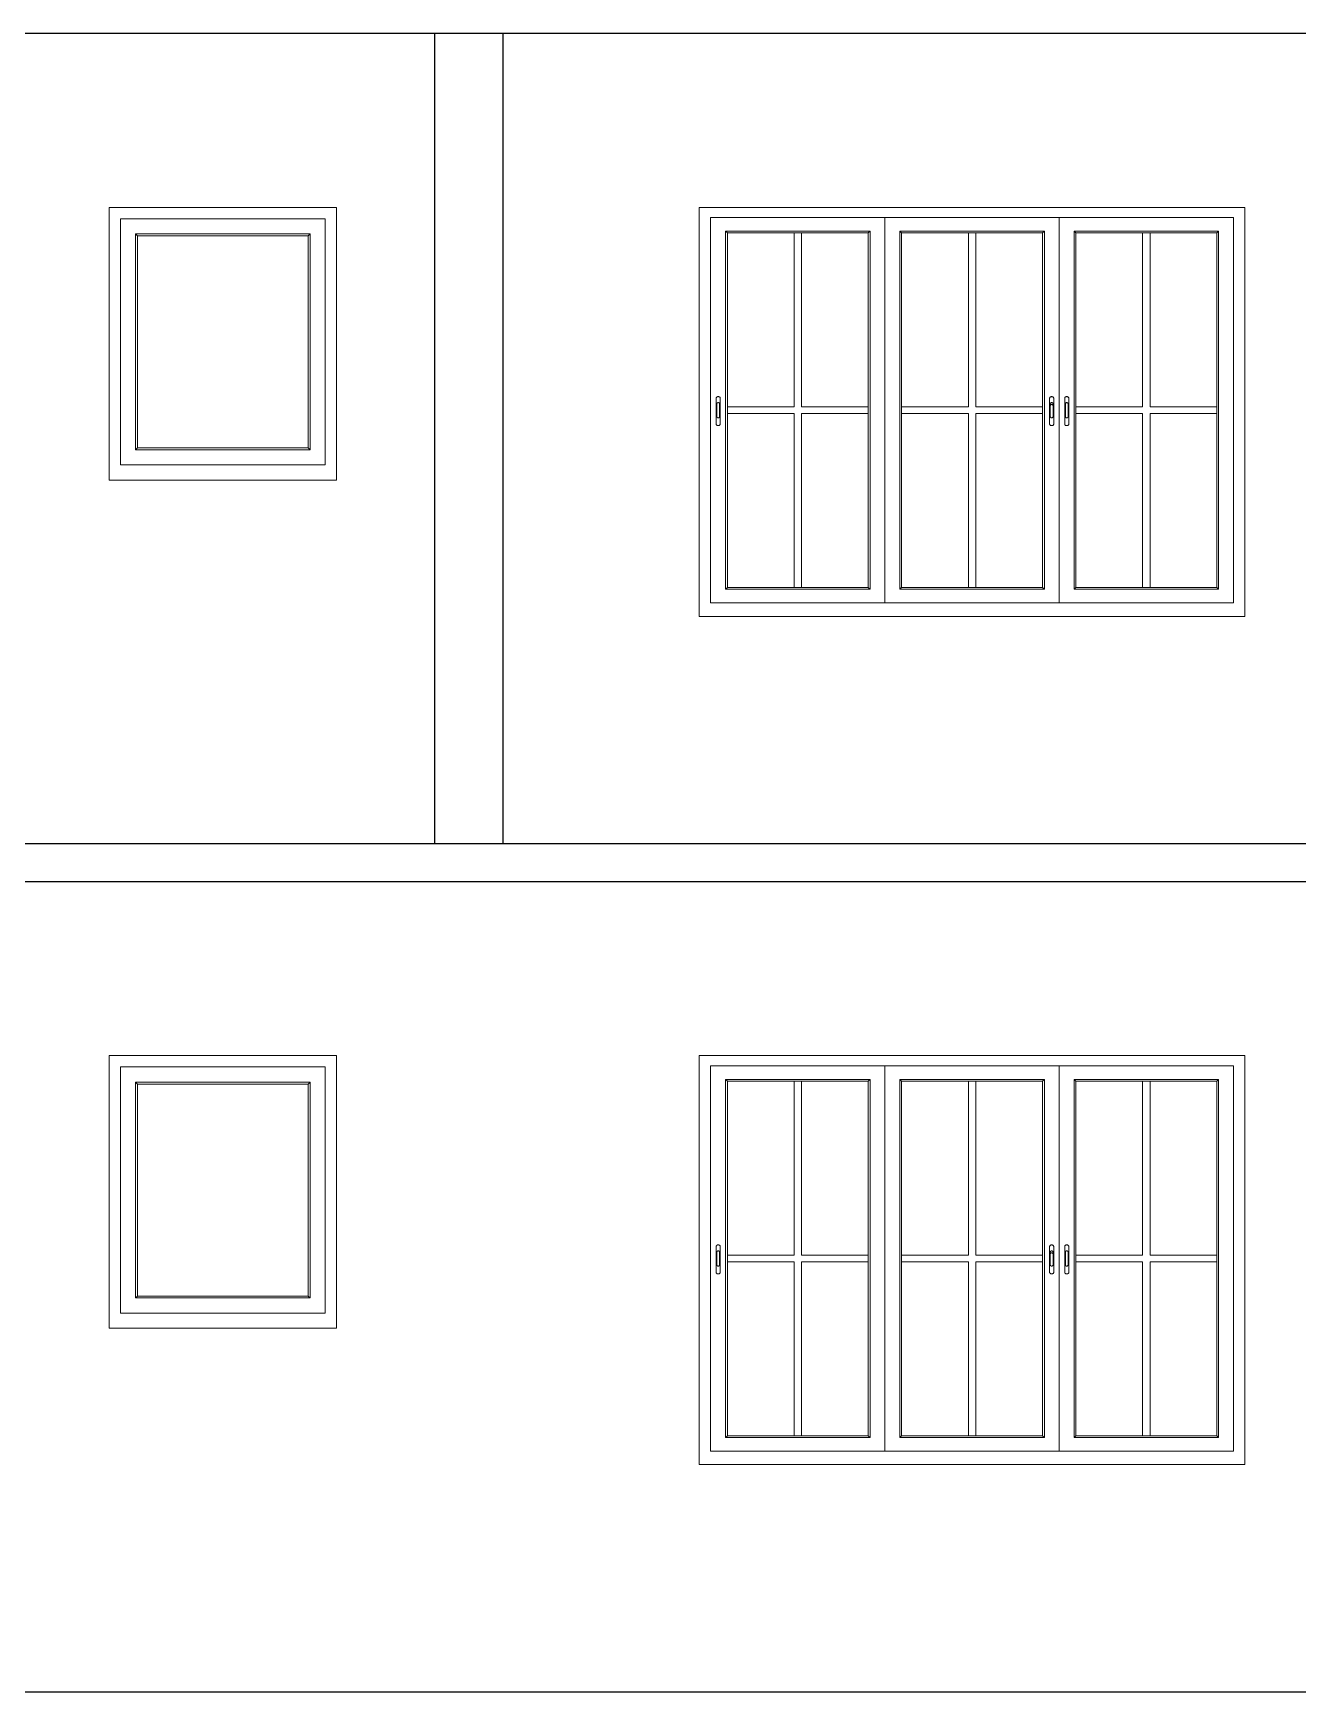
# Model space of a CAD drawing. Header units: inches. Extents: x -5142662 to -4941318, y -3361958 to -3160563.
# Drawn here: x -5011494.5 to -5011327.6, y -3261851.2 to -3261632.2 of the extents above; entities that cross this region are included whole.
import ezdxf

# ---------------------------------------------------------------- set-up
doc = ezdxf.new("R2010")
doc.units = ezdxf.units.IN
doc.header["$LTSCALE"] = 2
doc.header["$MEASUREMENT"] = 0
doc.layers.get('0').update_dxf_attribs({"linetype": 'CONTINUOUS'})
doc.layers.add('window', color=4, linetype='CONTINUOUS', lineweight=13)

msp = doc.modelspace()

# ---------------------------------------------------------------- linework, layer by layer
at = {"ltscale": 0.5}
for p, q in [((-5011609.52, -3261632.21), (-5011201.76, -3261632.21)), ((-5011441.52, -3261739.21), (-5011441.52, -3261632.21)), ((-5011432.52, -3261739.21), (-5011432.52, -3261632.21)), ((-5011609.52, -3261739.21), (-5011201.76, -3261739.21)), ((-5011609.52, -3261744.21), (-5011201.76, -3261744.21)), ((-5011631.44, -3261851.21), (-5011206.76, -3261851.21))]:
    msp.add_line(p, q, dxfattribs=at)
at = {"layer": 'window'}
for p, q in [((-5011484.52, -3261691.21), (-5011484.52, -3261655.21)), ((-5011454.52, -3261655.21), (-5011484.52, -3261655.21)), ((-5011483.02, -3261656.71), (-5011456.01, -3261656.71)), ((-5011483.02, -3261656.71), (-5011483.02, -3261689.21)), ((-5011456.01, -3261689.21), (-5011456.01, -3261656.71)), ((-5011454.52, -3261691.21), (-5011454.52, -3261655.21)), ((-5011406.64, -3261709.21), (-5011406.64, -3261655.21)), ((-5011334.64, -3261655.21), (-5011406.64, -3261655.21)), ((-5011405.14, -3261707.43), (-5011405.14, -3261656.54)), ((-5011336.14, -3261656.54), (-5011405.14, -3261656.54)), ((-5011382.14, -3261656.54), (-5011382.14, -3261707.43)), ((-5011359.14, -3261656.54), (-5011359.14, -3261707.43)), ((-5011336.14, -3261656.54), (-5011336.14, -3261707.43)), ((-5011334.64, -3261709.21), (-5011334.64, -3261655.21)), ((-5011458.01, -3261658.71), (-5011481.02, -3261658.71)), ((-5011481.02, -3261658.71), (-5011481.02, -3261687.21)), ((-5011480.77, -3261658.96), (-5011481.02, -3261658.71)), ((-5011480.77, -3261658.96), (-5011480.77, -3261686.96)), ((-5011480.77, -3261658.96), (-5011458.26, -3261658.96)), ((-5011458.26, -3261658.96), (-5011458.01, -3261658.71)), ((-5011458.26, -3261686.96), (-5011458.26, -3261658.96)), ((-5011458.01, -3261687.21), (-5011458.01, -3261658.71)), ((-5011403.17, -3261705.63), (-5011403.17, -3261658.34)), ((-5011403.17, -3261658.34), (-5011384.1, -3261658.34)), ((-5011402.93, -3261658.57), (-5011403.17, -3261658.34)), ((-5011402.93, -3261705.41), (-5011402.93, -3261658.57)), ((-5011384.35, -3261658.57), (-5011402.93, -3261658.57)), ((-5011394.13, -3261658.57), (-5011394.13, -3261681.54)), ((-5011393.15, -3261658.57), (-5011393.15, -3261681.54)), ((-5011384.35, -3261658.57), (-5011384.1, -3261658.34)), ((-5011384.35, -3261658.57), (-5011384.35, -3261705.41)), ((-5011384.1, -3261658.34), (-5011384.1, -3261705.63)), ((-5011361.1, -3261658.34), (-5011380.17, -3261658.34)), ((-5011380.17, -3261658.34), (-5011380.17, -3261705.63)), ((-5011379.93, -3261658.57), (-5011380.17, -3261658.34)), ((-5011379.93, -3261658.57), (-5011379.93, -3261705.41)), ((-5011379.93, -3261658.57), (-5011361.35, -3261658.57)), ((-5011371.13, -3261658.57), (-5011371.13, -3261681.54)), ((-5011370.15, -3261658.57), (-5011370.15, -3261681.54)), ((-5011361.35, -3261658.57), (-5011361.1, -3261658.34)), ((-5011361.35, -3261705.41), (-5011361.35, -3261658.57)), ((-5011361.1, -3261705.63), (-5011361.1, -3261658.34)), ((-5011357.17, -3261705.63), (-5011357.17, -3261658.34)), ((-5011357.17, -3261658.34), (-5011338.1, -3261658.34)), ((-5011356.93, -3261658.57), (-5011357.17, -3261658.34)), ((-5011356.93, -3261705.41), (-5011356.93, -3261658.57)), ((-5011338.35, -3261658.57), (-5011356.93, -3261658.57)), ((-5011348.13, -3261658.57), (-5011348.13, -3261681.54)), ((-5011347.15, -3261658.57), (-5011347.15, -3261681.54)), ((-5011338.35, -3261658.57), (-5011338.1, -3261658.34)), ((-5011338.35, -3261658.57), (-5011338.35, -3261705.41)), ((-5011338.1, -3261658.34), (-5011338.1, -3261705.63)), ((-5011404.41, -3261680.39), (-5011404.4, -3261680.35)), ((-5011404.41, -3261680.42), (-5011404.4, -3261680.35)), ((-5011404.41, -3261680.42), (-5011404.41, -3261680.39)), ((-5011404.41, -3261683.81), (-5011404.41, -3261680.42)), ((-5011404.4, -3261680.35), (-5011404.38, -3261680.32)), ((-5011404.38, -3261680.32), (-5011404.36, -3261680.29)), ((-5011404.33, -3261680.26), (-5011404.36, -3261680.29)), ((-5011404.3, -3261680.24), (-5011404.33, -3261680.26)), ((-5011404.3, -3261680.24), (-5011404.26, -3261680.22)), ((-5011404.22, -3261680.21), (-5011404.26, -3261680.22)), ((-5011404.18, -3261680.2), (-5011404.22, -3261680.21)), ((-5011404.14, -3261680.2), (-5011404.18, -3261680.2)), ((-5011404.1, -3261680.2), (-5011404.14, -3261680.2)), ((-5011404.1, -3261680.2), (-5011404.06, -3261680.21)), ((-5011404.06, -3261680.21), (-5011404.02, -3261680.22)), ((-5011404.02, -3261680.22), (-5011403.98, -3261680.24)), ((-5011403.98, -3261680.24), (-5011403.95, -3261680.26)), ((-5011403.95, -3261680.26), (-5011403.92, -3261680.29)), ((-5011403.9, -3261680.32), (-5011403.92, -3261680.29)), ((-5011403.88, -3261680.35), (-5011403.9, -3261680.32)), ((-5011403.87, -3261680.39), (-5011403.88, -3261680.35)), ((-5011403.87, -3261680.39), (-5011403.87, -3261680.42)), ((-5011403.87, -3261680.42), (-5011403.87, -3261683.81)), ((-5011360.39, -3261680.35), (-5011360.4, -3261680.39)), ((-5011360.4, -3261680.39), (-5011360.4, -3261680.42)), ((-5011360.4, -3261680.42), (-5011360.4, -3261683.81)), ((-5011360.37, -3261680.32), (-5011360.39, -3261680.35)), ((-5011360.35, -3261680.29), (-5011360.37, -3261680.32)), ((-5011360.32, -3261680.26), (-5011360.35, -3261680.29)), ((-5011360.29, -3261680.24), (-5011360.32, -3261680.26)), ((-5011360.25, -3261680.22), (-5011360.29, -3261680.24)), ((-5011360.22, -3261680.21), (-5011360.25, -3261680.22)), ((-5011360.17, -3261680.2), (-5011360.22, -3261680.21)), ((-5011360.13, -3261680.2), (-5011360.17, -3261680.2)), ((-5011360.09, -3261680.2), (-5011360.13, -3261680.2)), ((-5011360.05, -3261680.21), (-5011360.09, -3261680.2)), ((-5011360.01, -3261680.22), (-5011360.05, -3261680.21)), ((-5011359.97, -3261680.24), (-5011360.01, -3261680.22)), ((-5011359.94, -3261680.26), (-5011359.97, -3261680.24)), ((-5011359.91, -3261680.29), (-5011359.94, -3261680.26)), ((-5011359.89, -3261680.32), (-5011359.91, -3261680.29)), ((-5011359.87, -3261680.35), (-5011359.89, -3261680.32)), ((-5011359.86, -3261680.39), (-5011359.87, -3261680.35)), ((-5011359.86, -3261680.42), (-5011359.87, -3261680.35)), ((-5011359.86, -3261680.42), (-5011359.86, -3261680.39)), ((-5011359.86, -3261683.81), (-5011359.86, -3261680.42)), ((-5011358.41, -3261680.39), (-5011358.4, -3261680.35)), ((-5011358.41, -3261680.42), (-5011358.4, -3261680.35)), ((-5011358.41, -3261680.42), (-5011358.41, -3261680.39)), ((-5011358.41, -3261683.81), (-5011358.41, -3261680.42)), ((-5011358.4, -3261680.35), (-5011358.38, -3261680.32)), ((-5011358.38, -3261680.32), (-5011358.36, -3261680.29)), ((-5011358.33, -3261680.26), (-5011358.36, -3261680.29)), ((-5011358.3, -3261680.24), (-5011358.33, -3261680.26)), ((-5011358.3, -3261680.24), (-5011358.26, -3261680.22)), ((-5011358.22, -3261680.21), (-5011358.26, -3261680.22)), ((-5011358.18, -3261680.2), (-5011358.22, -3261680.21)), ((-5011358.14, -3261680.2), (-5011358.18, -3261680.2)), ((-5011358.1, -3261680.2), (-5011358.14, -3261680.2)), ((-5011358.1, -3261680.2), (-5011358.06, -3261680.21)), ((-5011358.06, -3261680.21), (-5011358.02, -3261680.22)), ((-5011358.02, -3261680.22), (-5011357.98, -3261680.24)), ((-5011357.98, -3261680.24), (-5011357.95, -3261680.26)), ((-5011357.95, -3261680.26), (-5011357.92, -3261680.29)), ((-5011357.9, -3261680.32), (-5011357.92, -3261680.29)), ((-5011357.88, -3261680.35), (-5011357.9, -3261680.32)), ((-5011357.87, -3261680.39), (-5011357.88, -3261680.35)), ((-5011357.87, -3261680.39), (-5011357.87, -3261680.42)), ((-5011357.87, -3261680.42), (-5011357.87, -3261683.81)), ((-5011404.31, -3261681.09), (-5011404.32, -3261681.11)), ((-5011404.32, -3261681.11), (-5011404.32, -3261681.14)), ((-5011404.32, -3261681.14), (-5011404.32, -3261682.84)), ((-5011404.32, -3261682.87), (-5011404.32, -3261682.84)), ((-5011404.31, -3261682.89), (-5011404.32, -3261682.87)), ((-5011404.3, -3261681.07), (-5011404.31, -3261681.09)), ((-5011404.3, -3261682.91), (-5011404.31, -3261682.89)), ((-5011404.29, -3261681.05), (-5011404.3, -3261681.07)), ((-5011404.29, -3261682.93), (-5011404.3, -3261682.91)), ((-5011404.27, -3261681.03), (-5011404.29, -3261681.05)), ((-5011404.27, -3261682.95), (-5011404.29, -3261682.93)), ((-5011404.25, -3261681.02), (-5011404.27, -3261681.03)), ((-5011404.25, -3261682.97), (-5011404.27, -3261682.95)), ((-5011404.22, -3261681.01), (-5011404.25, -3261681.02)), ((-5011404.22, -3261682.98), (-5011404.25, -3261682.97)), ((-5011404.2, -3261681), (-5011404.22, -3261681.01)), ((-5011404.2, -3261682.99), (-5011404.22, -3261682.98)), ((-5011404.17, -3261680.99), (-5011404.2, -3261681)), ((-5011404.17, -3261682.99), (-5011404.2, -3261682.99)), ((-5011404.14, -3261680.99), (-5011404.17, -3261680.99)), ((-5011404.14, -3261682.99), (-5011404.17, -3261682.99)), ((-5011404.11, -3261680.99), (-5011404.14, -3261680.99)), ((-5011404.11, -3261682.99), (-5011404.14, -3261682.99)), ((-5011404.08, -3261681), (-5011404.11, -3261680.99)), ((-5011404.08, -3261682.99), (-5011404.11, -3261682.99)), ((-5011404.06, -3261681.01), (-5011404.08, -3261681)), ((-5011404.06, -3261682.98), (-5011404.08, -3261682.99)), ((-5011404.03, -3261681.02), (-5011404.06, -3261681.01)), ((-5011404.03, -3261682.97), (-5011404.06, -3261682.98)), ((-5011404.01, -3261681.03), (-5011404.03, -3261681.02)), ((-5011404.01, -3261682.95), (-5011404.03, -3261682.97)), ((-5011403.99, -3261681.05), (-5011404.01, -3261681.03)), ((-5011403.99, -3261682.93), (-5011404.01, -3261682.95)), ((-5011403.98, -3261681.07), (-5011403.99, -3261681.05)), ((-5011403.98, -3261682.91), (-5011403.99, -3261682.93)), ((-5011403.97, -3261681.09), (-5011403.98, -3261681.07)), ((-5011403.97, -3261682.89), (-5011403.98, -3261682.91)), ((-5011403.96, -3261681.11), (-5011403.97, -3261681.09)), ((-5011403.96, -3261682.87), (-5011403.97, -3261682.89)), ((-5011403.96, -3261681.14), (-5011403.96, -3261681.11)), ((-5011403.96, -3261682.84), (-5011403.96, -3261681.14)), ((-5011403.96, -3261682.84), (-5011403.96, -3261682.87)), ((-5011402.93, -3261681.54), (-5011394.13, -3261681.54)), ((-5011402.93, -3261682.44), (-5011394.13, -3261682.44)), ((-5011394.13, -3261682.44), (-5011394.13, -3261705.41)), ((-5011393.15, -3261681.54), (-5011384.35, -3261681.54)), ((-5011393.15, -3261682.44), (-5011384.35, -3261682.44)), ((-5011393.15, -3261682.44), (-5011393.15, -3261705.41)), ((-5011371.13, -3261681.54), (-5011379.93, -3261681.54)), ((-5011371.13, -3261682.44), (-5011379.93, -3261682.44)), ((-5011371.13, -3261682.44), (-5011371.13, -3261705.41)), ((-5011361.35, -3261681.54), (-5011370.15, -3261681.54)), ((-5011370.15, -3261682.44), (-5011370.15, -3261705.41)), ((-5011361.35, -3261682.44), (-5011370.15, -3261682.44)), ((-5011360.31, -3261681.11), (-5011360.3, -3261681.09)), ((-5011360.31, -3261681.14), (-5011360.31, -3261681.11)), ((-5011360.31, -3261681.39), (-5011360.31, -3261681.14)), ((-5011360.31, -3261681.36), (-5011360.3, -3261681.34)), ((-5011360.31, -3261681.39), (-5011360.31, -3261681.36)), ((-5011360.31, -3261682.84), (-5011360.31, -3261681.39)), ((-5011360.31, -3261682.84), (-5011360.31, -3261682.87)), ((-5011360.31, -3261682.87), (-5011360.3, -3261682.89)), ((-5011360.3, -3261681.09), (-5011360.29, -3261681.07)), ((-5011360.3, -3261681.34), (-5011360.29, -3261681.32)), ((-5011360.3, -3261682.89), (-5011360.29, -3261682.91)), ((-5011360.29, -3261681.07), (-5011360.28, -3261681.05)), ((-5011360.29, -3261681.32), (-5011360.28, -3261681.3)), ((-5011360.29, -3261682.91), (-5011360.28, -3261682.93)), ((-5011360.28, -3261681.05), (-5011360.26, -3261681.03)), ((-5011360.28, -3261681.3), (-5011360.26, -3261681.28)), ((-5011360.28, -3261682.93), (-5011360.26, -3261682.95)), ((-5011360.26, -3261681.03), (-5011360.24, -3261681.02)), ((-5011360.26, -3261681.28), (-5011360.24, -3261681.27)), ((-5011360.26, -3261682.95), (-5011360.24, -3261682.97)), ((-5011360.24, -3261681.02), (-5011360.21, -3261681.01)), ((-5011360.24, -3261681.27), (-5011360.21, -3261681.25)), ((-5011360.24, -3261682.97), (-5011360.21, -3261682.98)), ((-5011360.21, -3261681.01), (-5011360.19, -3261681)), ((-5011360.21, -3261681.25), (-5011360.19, -3261681.25)), ((-5011360.21, -3261682.98), (-5011360.19, -3261682.99)), ((-5011360.19, -3261681), (-5011360.16, -3261680.99)), ((-5011360.19, -3261681.25), (-5011360.16, -3261681.24)), ((-5011360.19, -3261682.99), (-5011360.16, -3261682.99)), ((-5011360.16, -3261680.99), (-5011360.13, -3261680.99)), ((-5011360.16, -3261681.24), (-5011360.13, -3261681.24)), ((-5011360.16, -3261682.99), (-5011360.13, -3261682.99)), ((-5011360.13, -3261680.99), (-5011360.1, -3261680.99)), ((-5011360.13, -3261681.24), (-5011360.1, -3261681.24)), ((-5011360.13, -3261682.99), (-5011360.1, -3261682.99)), ((-5011360.1, -3261680.99), (-5011360.08, -3261681)), ((-5011360.1, -3261681.24), (-5011360.08, -3261681.25)), ((-5011360.1, -3261682.99), (-5011360.08, -3261682.99)), ((-5011360.08, -3261681), (-5011360.05, -3261681.01)), ((-5011360.08, -3261681.25), (-5011360.05, -3261681.25)), ((-5011360.08, -3261682.99), (-5011360.05, -3261682.98)), ((-5011360.05, -3261681.01), (-5011360.02, -3261681.02)), ((-5011360.05, -3261681.25), (-5011360.02, -3261681.27)), ((-5011360.05, -3261682.98), (-5011360.02, -3261682.97)), ((-5011360.02, -3261681.02), (-5011360, -3261681.03)), ((-5011360.02, -3261681.27), (-5011360, -3261681.28)), ((-5011360.02, -3261682.97), (-5011360, -3261682.95)), ((-5011360, -3261681.03), (-5011359.98, -3261681.05)), ((-5011360, -3261681.28), (-5011359.98, -3261681.3)), ((-5011360, -3261682.95), (-5011359.98, -3261682.93)), ((-5011359.98, -3261681.05), (-5011359.97, -3261681.07)), ((-5011359.98, -3261681.3), (-5011359.97, -3261681.32)), ((-5011359.98, -3261682.93), (-5011359.97, -3261682.91)), ((-5011359.97, -3261681.07), (-5011359.96, -3261681.09)), ((-5011359.97, -3261681.32), (-5011359.96, -3261681.34)), ((-5011359.97, -3261682.91), (-5011359.96, -3261682.89)), ((-5011359.96, -3261681.09), (-5011359.95, -3261681.11)), ((-5011359.96, -3261681.34), (-5011359.95, -3261681.36)), ((-5011359.96, -3261682.89), (-5011359.95, -3261682.87)), ((-5011359.95, -3261681.11), (-5011359.95, -3261681.14)), ((-5011359.95, -3261682.84), (-5011359.95, -3261681.14)), ((-5011359.95, -3261681.36), (-5011359.95, -3261681.39)), ((-5011359.95, -3261682.87), (-5011359.95, -3261682.84)), ((-5011358.31, -3261681.09), (-5011358.32, -3261681.11)), ((-5011358.32, -3261681.11), (-5011358.32, -3261681.14)), ((-5011358.32, -3261681.14), (-5011358.32, -3261682.84)), ((-5011358.32, -3261682.87), (-5011358.32, -3261682.84)), ((-5011358.31, -3261682.89), (-5011358.32, -3261682.87)), ((-5011358.3, -3261681.07), (-5011358.31, -3261681.09)), ((-5011358.3, -3261682.91), (-5011358.31, -3261682.89)), ((-5011358.29, -3261681.05), (-5011358.3, -3261681.07)), ((-5011358.29, -3261682.93), (-5011358.3, -3261682.91)), ((-5011358.27, -3261681.03), (-5011358.29, -3261681.05)), ((-5011358.27, -3261682.95), (-5011358.29, -3261682.93)), ((-5011358.25, -3261681.02), (-5011358.27, -3261681.03)), ((-5011358.25, -3261682.97), (-5011358.27, -3261682.95)), ((-5011358.22, -3261681.01), (-5011358.25, -3261681.02)), ((-5011358.22, -3261682.98), (-5011358.25, -3261682.97)), ((-5011358.2, -3261681), (-5011358.22, -3261681.01)), ((-5011358.2, -3261682.99), (-5011358.22, -3261682.98)), ((-5011358.17, -3261680.99), (-5011358.2, -3261681)), ((-5011358.17, -3261682.99), (-5011358.2, -3261682.99)), ((-5011358.14, -3261680.99), (-5011358.17, -3261680.99)), ((-5011358.14, -3261682.99), (-5011358.17, -3261682.99)), ((-5011358.11, -3261680.99), (-5011358.14, -3261680.99)), ((-5011358.11, -3261682.99), (-5011358.14, -3261682.99)), ((-5011358.08, -3261681), (-5011358.11, -3261680.99)), ((-5011358.08, -3261682.99), (-5011358.11, -3261682.99)), ((-5011358.06, -3261681.01), (-5011358.08, -3261681)), ((-5011358.06, -3261682.98), (-5011358.08, -3261682.99)), ((-5011358.03, -3261681.02), (-5011358.06, -3261681.01)), ((-5011358.03, -3261682.97), (-5011358.06, -3261682.98)), ((-5011358.01, -3261681.03), (-5011358.03, -3261681.02)), ((-5011358.01, -3261682.95), (-5011358.03, -3261682.97)), ((-5011357.99, -3261681.05), (-5011358.01, -3261681.03)), ((-5011357.99, -3261682.93), (-5011358.01, -3261682.95)), ((-5011357.98, -3261681.07), (-5011357.99, -3261681.05)), ((-5011357.98, -3261682.91), (-5011357.99, -3261682.93)), ((-5011357.97, -3261681.09), (-5011357.98, -3261681.07)), ((-5011357.97, -3261682.89), (-5011357.98, -3261682.91)), ((-5011357.96, -3261681.11), (-5011357.97, -3261681.09)), ((-5011357.96, -3261682.87), (-5011357.97, -3261682.89)), ((-5011357.96, -3261681.14), (-5011357.96, -3261681.11)), ((-5011357.96, -3261682.84), (-5011357.96, -3261681.14)), ((-5011357.96, -3261682.84), (-5011357.96, -3261682.87)), ((-5011356.93, -3261681.54), (-5011348.13, -3261681.54)), ((-5011356.93, -3261682.44), (-5011348.13, -3261682.44)), ((-5011348.13, -3261682.44), (-5011348.13, -3261705.41)), ((-5011347.15, -3261681.54), (-5011338.35, -3261681.54)), ((-5011347.15, -3261682.44), (-5011338.35, -3261682.44)), ((-5011347.15, -3261682.44), (-5011347.15, -3261705.41)), ((-5011404.41, -3261683.85), (-5011404.41, -3261683.81)), ((-5011404.4, -3261683.88), (-5011404.41, -3261683.85)), ((-5011404.4, -3261683.88), (-5011404.38, -3261683.91)), ((-5011404.38, -3261683.91), (-5011404.36, -3261683.94)), ((-5011404.36, -3261683.94), (-5011404.33, -3261683.97)), ((-5011404.3, -3261683.99), (-5011404.33, -3261683.97)), ((-5011404.26, -3261684.01), (-5011404.3, -3261683.99)), ((-5011404.26, -3261684.01), (-5011404.22, -3261684.02)), ((-5011404.18, -3261684.03), (-5011404.22, -3261684.02)), ((-5011404.14, -3261684.03), (-5011404.18, -3261684.03)), ((-5011404.14, -3261684.03), (-5011404.1, -3261684.03)), ((-5011404.1, -3261684.03), (-5011404.06, -3261684.02)), ((-5011404.02, -3261684.01), (-5011404.06, -3261684.02)), ((-5011403.98, -3261683.99), (-5011404.02, -3261684.01)), ((-5011403.98, -3261683.99), (-5011403.95, -3261683.97)), ((-5011403.95, -3261683.97), (-5011403.92, -3261683.94)), ((-5011403.92, -3261683.94), (-5011403.9, -3261683.91)), ((-5011403.88, -3261683.88), (-5011403.9, -3261683.91)), ((-5011403.87, -3261683.81), (-5011403.88, -3261683.88)), ((-5011403.87, -3261683.85), (-5011403.88, -3261683.88)), ((-5011403.87, -3261683.85), (-5011403.87, -3261683.81)), ((-5011360.4, -3261683.85), (-5011360.4, -3261683.81)), ((-5011360.4, -3261683.81), (-5011360.39, -3261683.88)), ((-5011360.4, -3261683.85), (-5011360.39, -3261683.88)), ((-5011360.39, -3261683.88), (-5011360.37, -3261683.91)), ((-5011360.37, -3261683.91), (-5011360.35, -3261683.94)), ((-5011360.35, -3261683.94), (-5011360.32, -3261683.97)), ((-5011360.32, -3261683.97), (-5011360.29, -3261683.99)), ((-5011360.29, -3261683.99), (-5011360.25, -3261684.01)), ((-5011360.25, -3261684.01), (-5011360.22, -3261684.02)), ((-5011360.22, -3261684.02), (-5011360.17, -3261684.03)), ((-5011360.17, -3261684.03), (-5011360.13, -3261684.03)), ((-5011360.13, -3261684.03), (-5011360.09, -3261684.03)), ((-5011360.09, -3261684.03), (-5011360.05, -3261684.02)), ((-5011360.05, -3261684.02), (-5011360.01, -3261684.01)), ((-5011360.01, -3261684.01), (-5011359.97, -3261683.99)), ((-5011359.97, -3261683.99), (-5011359.94, -3261683.97)), ((-5011359.94, -3261683.97), (-5011359.91, -3261683.94)), ((-5011359.91, -3261683.94), (-5011359.89, -3261683.91)), ((-5011359.89, -3261683.91), (-5011359.87, -3261683.88)), ((-5011359.87, -3261683.88), (-5011359.86, -3261683.85)), ((-5011359.86, -3261683.85), (-5011359.86, -3261683.81)), ((-5011358.41, -3261683.85), (-5011358.41, -3261683.81)), ((-5011358.4, -3261683.88), (-5011358.41, -3261683.85)), ((-5011358.4, -3261683.88), (-5011358.38, -3261683.91)), ((-5011358.38, -3261683.91), (-5011358.36, -3261683.94)), ((-5011358.36, -3261683.94), (-5011358.33, -3261683.97)), ((-5011358.3, -3261683.99), (-5011358.33, -3261683.97)), ((-5011358.26, -3261684.01), (-5011358.3, -3261683.99)), ((-5011358.26, -3261684.01), (-5011358.22, -3261684.02)), ((-5011358.18, -3261684.03), (-5011358.22, -3261684.02)), ((-5011358.14, -3261684.03), (-5011358.18, -3261684.03)), ((-5011358.14, -3261684.03), (-5011358.1, -3261684.03)), ((-5011358.1, -3261684.03), (-5011358.06, -3261684.02)), ((-5011358.02, -3261684.01), (-5011358.06, -3261684.02)), ((-5011357.98, -3261683.99), (-5011358.02, -3261684.01)), ((-5011357.98, -3261683.99), (-5011357.95, -3261683.97)), ((-5011357.95, -3261683.97), (-5011357.92, -3261683.94)), ((-5011357.92, -3261683.94), (-5011357.9, -3261683.91)), ((-5011357.88, -3261683.88), (-5011357.9, -3261683.91)), ((-5011357.87, -3261683.81), (-5011357.88, -3261683.88)), ((-5011357.87, -3261683.85), (-5011357.88, -3261683.88)), ((-5011357.87, -3261683.85), (-5011357.87, -3261683.81)), ((-5011480.77, -3261686.96), (-5011481.02, -3261687.21)), ((-5011481.02, -3261687.21), (-5011458.01, -3261687.21)), ((-5011480.77, -3261686.96), (-5011458.26, -3261686.96)), ((-5011458.01, -3261687.21), (-5011458.26, -3261686.96)), ((-5011483.02, -3261689.21), (-5011456.01, -3261689.21)), ((-5011454.52, -3261691.21), (-5011484.52, -3261691.21)), ((-5011403.17, -3261705.63), (-5011402.93, -3261705.41)), ((-5011384.1, -3261705.63), (-5011403.17, -3261705.63)), ((-5011384.35, -3261705.41), (-5011402.93, -3261705.41)), ((-5011384.35, -3261705.41), (-5011384.1, -3261705.63)), ((-5011379.93, -3261705.41), (-5011380.17, -3261705.63)), ((-5011380.17, -3261705.63), (-5011361.1, -3261705.63)), ((-5011379.93, -3261705.41), (-5011361.35, -3261705.41)), ((-5011361.1, -3261705.63), (-5011361.35, -3261705.41)), ((-5011357.17, -3261705.63), (-5011356.93, -3261705.41)), ((-5011338.1, -3261705.63), (-5011357.17, -3261705.63)), ((-5011338.35, -3261705.41), (-5011356.93, -3261705.41)), ((-5011338.35, -3261705.41), (-5011338.1, -3261705.63)), ((-5011334.64, -3261709.21), (-5011406.64, -3261709.21)), ((-5011405.14, -3261707.43), (-5011382.14, -3261707.43)), ((-5011359.14, -3261707.43), (-5011382.14, -3261707.43)), ((-5011359.14, -3261707.43), (-5011336.14, -3261707.43)), ((-5011484.52, -3261803.21), (-5011484.52, -3261767.21)), ((-5011454.52, -3261767.21), (-5011484.52, -3261767.21)), ((-5011454.52, -3261803.21), (-5011454.52, -3261767.21)), ((-5011406.64, -3261821.21), (-5011406.64, -3261767.21)), ((-5011334.64, -3261767.21), (-5011406.64, -3261767.21)), ((-5011334.64, -3261821.21), (-5011334.64, -3261767.21)), ((-5011483.02, -3261768.71), (-5011456.01, -3261768.71)), ((-5011483.02, -3261768.71), (-5011483.02, -3261801.21)), ((-5011456.01, -3261801.21), (-5011456.01, -3261768.71)), ((-5011405.14, -3261819.43), (-5011405.14, -3261768.54)), ((-5011336.14, -3261768.54), (-5011405.14, -3261768.54)), ((-5011403.17, -3261817.63), (-5011403.17, -3261770.34)), ((-5011403.17, -3261770.34), (-5011384.1, -3261770.34)), ((-5011402.93, -3261770.57), (-5011403.17, -3261770.34)), ((-5011402.93, -3261817.41), (-5011402.93, -3261770.57)), ((-5011384.35, -3261770.57), (-5011402.93, -3261770.57)), ((-5011394.13, -3261770.57), (-5011394.13, -3261793.54)), ((-5011393.15, -3261770.57), (-5011393.15, -3261793.54)), ((-5011384.35, -3261770.57), (-5011384.1, -3261770.34)), ((-5011384.35, -3261770.57), (-5011384.35, -3261817.41)), ((-5011384.1, -3261770.34), (-5011384.1, -3261817.63)), ((-5011382.14, -3261768.54), (-5011382.14, -3261819.43)), ((-5011361.1, -3261770.34), (-5011380.17, -3261770.34)), ((-5011380.17, -3261770.34), (-5011380.17, -3261817.63)), ((-5011379.93, -3261770.57), (-5011380.17, -3261770.34)), ((-5011379.93, -3261770.57), (-5011379.93, -3261817.41)), ((-5011379.93, -3261770.57), (-5011361.35, -3261770.57)), ((-5011371.13, -3261770.57), (-5011371.13, -3261793.54)), ((-5011370.15, -3261770.57), (-5011370.15, -3261793.54)), ((-5011361.35, -3261770.57), (-5011361.1, -3261770.34)), ((-5011361.35, -3261817.41), (-5011361.35, -3261770.57)), ((-5011361.1, -3261817.63), (-5011361.1, -3261770.34)), ((-5011359.14, -3261768.54), (-5011359.14, -3261819.43)), ((-5011357.17, -3261817.63), (-5011357.17, -3261770.34)), ((-5011357.17, -3261770.34), (-5011338.1, -3261770.34)), ((-5011356.93, -3261770.57), (-5011357.17, -3261770.34)), ((-5011356.93, -3261817.41), (-5011356.93, -3261770.57)), ((-5011338.35, -3261770.57), (-5011356.93, -3261770.57)), ((-5011348.13, -3261770.57), (-5011348.13, -3261793.54)), ((-5011347.15, -3261770.57), (-5011347.15, -3261793.54)), ((-5011338.35, -3261770.57), (-5011338.1, -3261770.34)), ((-5011338.35, -3261770.57), (-5011338.35, -3261817.41)), ((-5011338.1, -3261770.34), (-5011338.1, -3261817.63)), ((-5011336.14, -3261768.54), (-5011336.14, -3261819.43)), ((-5011458.01, -3261770.71), (-5011481.02, -3261770.71)), ((-5011481.02, -3261770.71), (-5011481.02, -3261799.21)), ((-5011480.77, -3261770.96), (-5011481.02, -3261770.71)), ((-5011480.77, -3261770.96), (-5011480.77, -3261798.96)), ((-5011480.77, -3261770.96), (-5011458.26, -3261770.96)), ((-5011458.26, -3261770.96), (-5011458.01, -3261770.71)), ((-5011458.26, -3261798.96), (-5011458.26, -3261770.96)), ((-5011458.01, -3261799.21), (-5011458.01, -3261770.71)), ((-5011404.41, -3261792.39), (-5011404.4, -3261792.35)), ((-5011404.41, -3261792.42), (-5011404.4, -3261792.35)), ((-5011404.41, -3261792.42), (-5011404.41, -3261792.39)), ((-5011404.41, -3261795.81), (-5011404.41, -3261792.42)), ((-5011404.4, -3261792.35), (-5011404.38, -3261792.32)), ((-5011404.38, -3261792.32), (-5011404.36, -3261792.29)), ((-5011404.33, -3261792.26), (-5011404.36, -3261792.29)), ((-5011404.3, -3261792.24), (-5011404.33, -3261792.26)), ((-5011404.3, -3261792.24), (-5011404.26, -3261792.22)), ((-5011404.22, -3261792.21), (-5011404.26, -3261792.22)), ((-5011404.18, -3261792.2), (-5011404.22, -3261792.21)), ((-5011404.14, -3261792.2), (-5011404.18, -3261792.2)), ((-5011404.1, -3261792.2), (-5011404.14, -3261792.2)), ((-5011404.1, -3261792.2), (-5011404.06, -3261792.21)), ((-5011404.06, -3261792.21), (-5011404.02, -3261792.22)), ((-5011404.02, -3261792.22), (-5011403.98, -3261792.24)), ((-5011403.98, -3261792.24), (-5011403.95, -3261792.26)), ((-5011403.95, -3261792.26), (-5011403.92, -3261792.29)), ((-5011403.9, -3261792.32), (-5011403.92, -3261792.29)), ((-5011403.88, -3261792.35), (-5011403.9, -3261792.32)), ((-5011403.87, -3261792.39), (-5011403.88, -3261792.35)), ((-5011403.87, -3261792.39), (-5011403.87, -3261792.42)), ((-5011403.87, -3261792.42), (-5011403.87, -3261795.81)), ((-5011360.39, -3261792.35), (-5011360.4, -3261792.39)), ((-5011360.4, -3261792.39), (-5011360.4, -3261792.42)), ((-5011360.4, -3261792.42), (-5011360.4, -3261795.81)), ((-5011360.37, -3261792.32), (-5011360.39, -3261792.35)), ((-5011360.35, -3261792.29), (-5011360.37, -3261792.32)), ((-5011360.32, -3261792.26), (-5011360.35, -3261792.29)), ((-5011360.29, -3261792.24), (-5011360.32, -3261792.26)), ((-5011360.25, -3261792.22), (-5011360.29, -3261792.24)), ((-5011360.22, -3261792.21), (-5011360.25, -3261792.22)), ((-5011360.17, -3261792.2), (-5011360.22, -3261792.21)), ((-5011360.13, -3261792.2), (-5011360.17, -3261792.2)), ((-5011360.09, -3261792.2), (-5011360.13, -3261792.2)), ((-5011360.05, -3261792.21), (-5011360.09, -3261792.2)), ((-5011360.01, -3261792.22), (-5011360.05, -3261792.21)), ((-5011359.97, -3261792.24), (-5011360.01, -3261792.22)), ((-5011359.94, -3261792.26), (-5011359.97, -3261792.24)), ((-5011359.91, -3261792.29), (-5011359.94, -3261792.26)), ((-5011359.89, -3261792.32), (-5011359.91, -3261792.29)), ((-5011359.87, -3261792.35), (-5011359.89, -3261792.32)), ((-5011359.86, -3261792.39), (-5011359.87, -3261792.35)), ((-5011359.86, -3261792.42), (-5011359.87, -3261792.35)), ((-5011359.86, -3261792.42), (-5011359.86, -3261792.39)), ((-5011359.86, -3261795.81), (-5011359.86, -3261792.42)), ((-5011358.41, -3261792.39), (-5011358.4, -3261792.35)), ((-5011358.41, -3261792.42), (-5011358.4, -3261792.35)), ((-5011358.41, -3261792.42), (-5011358.41, -3261792.39)), ((-5011358.41, -3261795.81), (-5011358.41, -3261792.42)), ((-5011358.4, -3261792.35), (-5011358.38, -3261792.32)), ((-5011358.38, -3261792.32), (-5011358.36, -3261792.29)), ((-5011358.33, -3261792.26), (-5011358.36, -3261792.29)), ((-5011358.3, -3261792.24), (-5011358.33, -3261792.26)), ((-5011358.3, -3261792.24), (-5011358.26, -3261792.22)), ((-5011358.22, -3261792.21), (-5011358.26, -3261792.22)), ((-5011358.18, -3261792.2), (-5011358.22, -3261792.21)), ((-5011358.14, -3261792.2), (-5011358.18, -3261792.2)), ((-5011358.1, -3261792.2), (-5011358.14, -3261792.2)), ((-5011358.1, -3261792.2), (-5011358.06, -3261792.21)), ((-5011358.06, -3261792.21), (-5011358.02, -3261792.22)), ((-5011358.02, -3261792.22), (-5011357.98, -3261792.24)), ((-5011357.98, -3261792.24), (-5011357.95, -3261792.26)), ((-5011357.95, -3261792.26), (-5011357.92, -3261792.29)), ((-5011357.9, -3261792.32), (-5011357.92, -3261792.29)), ((-5011357.88, -3261792.35), (-5011357.9, -3261792.32)), ((-5011357.87, -3261792.39), (-5011357.88, -3261792.35)), ((-5011357.87, -3261792.39), (-5011357.87, -3261792.42)), ((-5011357.87, -3261792.42), (-5011357.87, -3261795.81)), ((-5011404.31, -3261793.09), (-5011404.32, -3261793.11)), ((-5011404.32, -3261793.11), (-5011404.32, -3261793.14)), ((-5011404.32, -3261793.14), (-5011404.32, -3261794.84)), ((-5011404.3, -3261793.07), (-5011404.31, -3261793.09)), ((-5011404.29, -3261793.05), (-5011404.3, -3261793.07)), ((-5011404.27, -3261793.03), (-5011404.29, -3261793.05)), ((-5011404.25, -3261793.02), (-5011404.27, -3261793.03)), ((-5011404.22, -3261793.01), (-5011404.25, -3261793.02)), ((-5011404.2, -3261793), (-5011404.22, -3261793.01)), ((-5011404.17, -3261792.99), (-5011404.2, -3261793)), ((-5011404.14, -3261792.99), (-5011404.17, -3261792.99)), ((-5011404.11, -3261792.99), (-5011404.14, -3261792.99)), ((-5011404.08, -3261793), (-5011404.11, -3261792.99)), ((-5011404.06, -3261793.01), (-5011404.08, -3261793)), ((-5011404.03, -3261793.02), (-5011404.06, -3261793.01)), ((-5011404.01, -3261793.03), (-5011404.03, -3261793.02)), ((-5011403.99, -3261793.05), (-5011404.01, -3261793.03)), ((-5011403.98, -3261793.07), (-5011403.99, -3261793.05)), ((-5011403.97, -3261793.09), (-5011403.98, -3261793.07)), ((-5011403.96, -3261793.11), (-5011403.97, -3261793.09)), ((-5011403.96, -3261793.14), (-5011403.96, -3261793.11)), ((-5011403.96, -3261794.84), (-5011403.96, -3261793.14)), ((-5011402.93, -3261793.54), (-5011394.13, -3261793.54)), ((-5011402.93, -3261794.44), (-5011394.13, -3261794.44)), ((-5011394.13, -3261794.44), (-5011394.13, -3261817.41)), ((-5011393.15, -3261793.54), (-5011384.35, -3261793.54)), ((-5011393.15, -3261794.44), (-5011384.35, -3261794.44)), ((-5011393.15, -3261794.44), (-5011393.15, -3261817.41)), ((-5011371.13, -3261793.54), (-5011379.93, -3261793.54)), ((-5011371.13, -3261794.44), (-5011379.93, -3261794.44)), ((-5011371.13, -3261794.44), (-5011371.13, -3261817.41)), ((-5011361.35, -3261793.54), (-5011370.15, -3261793.54)), ((-5011370.15, -3261794.44), (-5011370.15, -3261817.41)), ((-5011361.35, -3261794.44), (-5011370.15, -3261794.44)), ((-5011360.31, -3261793.11), (-5011360.3, -3261793.09)), ((-5011360.31, -3261793.14), (-5011360.31, -3261793.11)), ((-5011360.31, -3261793.39), (-5011360.31, -3261793.14)), ((-5011360.31, -3261793.36), (-5011360.3, -3261793.34)), ((-5011360.31, -3261793.39), (-5011360.31, -3261793.36)), ((-5011360.31, -3261794.84), (-5011360.31, -3261793.39)), ((-5011360.3, -3261793.09), (-5011360.29, -3261793.07)), ((-5011360.3, -3261793.34), (-5011360.29, -3261793.32)), ((-5011360.29, -3261793.07), (-5011360.28, -3261793.05)), ((-5011360.29, -3261793.32), (-5011360.28, -3261793.3)), ((-5011360.28, -3261793.05), (-5011360.26, -3261793.03)), ((-5011360.28, -3261793.3), (-5011360.26, -3261793.28)), ((-5011360.26, -3261793.03), (-5011360.24, -3261793.02)), ((-5011360.26, -3261793.28), (-5011360.24, -3261793.27)), ((-5011360.24, -3261793.02), (-5011360.21, -3261793.01)), ((-5011360.24, -3261793.27), (-5011360.21, -3261793.25)), ((-5011360.21, -3261793.01), (-5011360.19, -3261793)), ((-5011360.21, -3261793.25), (-5011360.19, -3261793.25)), ((-5011360.19, -3261793), (-5011360.16, -3261792.99)), ((-5011360.19, -3261793.25), (-5011360.16, -3261793.24)), ((-5011360.16, -3261792.99), (-5011360.13, -3261792.99)), ((-5011360.16, -3261793.24), (-5011360.13, -3261793.24)), ((-5011360.13, -3261792.99), (-5011360.1, -3261792.99)), ((-5011360.13, -3261793.24), (-5011360.1, -3261793.24)), ((-5011360.1, -3261792.99), (-5011360.08, -3261793)), ((-5011360.1, -3261793.24), (-5011360.08, -3261793.25)), ((-5011360.08, -3261793), (-5011360.05, -3261793.01)), ((-5011360.08, -3261793.25), (-5011360.05, -3261793.25)), ((-5011360.05, -3261793.01), (-5011360.02, -3261793.02)), ((-5011360.05, -3261793.25), (-5011360.02, -3261793.27)), ((-5011360.02, -3261793.02), (-5011360, -3261793.03)), ((-5011360.02, -3261793.27), (-5011360, -3261793.28)), ((-5011360, -3261793.03), (-5011359.98, -3261793.05)), ((-5011360, -3261793.28), (-5011359.98, -3261793.3)), ((-5011359.98, -3261793.05), (-5011359.97, -3261793.07)), ((-5011359.98, -3261793.3), (-5011359.97, -3261793.32)), ((-5011359.97, -3261793.07), (-5011359.96, -3261793.09)), ((-5011359.97, -3261793.32), (-5011359.96, -3261793.34)), ((-5011359.96, -3261793.09), (-5011359.95, -3261793.11)), ((-5011359.96, -3261793.34), (-5011359.95, -3261793.36)), ((-5011359.95, -3261793.11), (-5011359.95, -3261793.14)), ((-5011359.95, -3261794.84), (-5011359.95, -3261793.14)), ((-5011359.95, -3261793.36), (-5011359.95, -3261793.39)), ((-5011358.31, -3261793.09), (-5011358.32, -3261793.11)), ((-5011358.32, -3261793.11), (-5011358.32, -3261793.14)), ((-5011358.32, -3261793.14), (-5011358.32, -3261794.84)), ((-5011358.3, -3261793.07), (-5011358.31, -3261793.09)), ((-5011358.29, -3261793.05), (-5011358.3, -3261793.07)), ((-5011358.27, -3261793.03), (-5011358.29, -3261793.05)), ((-5011358.25, -3261793.02), (-5011358.27, -3261793.03)), ((-5011358.22, -3261793.01), (-5011358.25, -3261793.02)), ((-5011358.2, -3261793), (-5011358.22, -3261793.01)), ((-5011358.17, -3261792.99), (-5011358.2, -3261793)), ((-5011358.14, -3261792.99), (-5011358.17, -3261792.99)), ((-5011358.11, -3261792.99), (-5011358.14, -3261792.99)), ((-5011358.08, -3261793), (-5011358.11, -3261792.99)), ((-5011358.06, -3261793.01), (-5011358.08, -3261793)), ((-5011358.03, -3261793.02), (-5011358.06, -3261793.01)), ((-5011358.01, -3261793.03), (-5011358.03, -3261793.02)), ((-5011357.99, -3261793.05), (-5011358.01, -3261793.03)), ((-5011357.98, -3261793.07), (-5011357.99, -3261793.05)), ((-5011357.97, -3261793.09), (-5011357.98, -3261793.07)), ((-5011357.96, -3261793.11), (-5011357.97, -3261793.09)), ((-5011357.96, -3261793.14), (-5011357.96, -3261793.11)), ((-5011357.96, -3261794.84), (-5011357.96, -3261793.14)), ((-5011356.93, -3261793.54), (-5011348.13, -3261793.54)), ((-5011356.93, -3261794.44), (-5011348.13, -3261794.44)), ((-5011348.13, -3261794.44), (-5011348.13, -3261817.41)), ((-5011347.15, -3261793.54), (-5011338.35, -3261793.54)), ((-5011347.15, -3261794.44), (-5011338.35, -3261794.44)), ((-5011347.15, -3261794.44), (-5011347.15, -3261817.41)), ((-5011404.41, -3261795.85), (-5011404.41, -3261795.81)), ((-5011404.4, -3261795.88), (-5011404.41, -3261795.85)), ((-5011404.4, -3261795.88), (-5011404.38, -3261795.91)), ((-5011404.38, -3261795.91), (-5011404.36, -3261795.94)), ((-5011404.36, -3261795.94), (-5011404.33, -3261795.97)), ((-5011404.3, -3261795.99), (-5011404.33, -3261795.97)), ((-5011404.32, -3261794.87), (-5011404.32, -3261794.84)), ((-5011404.31, -3261794.89), (-5011404.32, -3261794.87)), ((-5011404.3, -3261794.91), (-5011404.31, -3261794.89)), ((-5011404.29, -3261794.93), (-5011404.3, -3261794.91)), ((-5011404.26, -3261796.01), (-5011404.3, -3261795.99)), ((-5011404.27, -3261794.95), (-5011404.29, -3261794.93)), ((-5011404.25, -3261794.97), (-5011404.27, -3261794.95)), ((-5011404.26, -3261796.01), (-5011404.22, -3261796.02)), ((-5011404.22, -3261794.98), (-5011404.25, -3261794.97)), ((-5011404.2, -3261794.99), (-5011404.22, -3261794.98)), ((-5011404.18, -3261796.03), (-5011404.22, -3261796.02)), ((-5011404.17, -3261794.99), (-5011404.2, -3261794.99)), ((-5011404.14, -3261796.03), (-5011404.18, -3261796.03)), ((-5011404.14, -3261794.99), (-5011404.17, -3261794.99)), ((-5011404.11, -3261794.99), (-5011404.14, -3261794.99)), ((-5011404.14, -3261796.03), (-5011404.1, -3261796.03)), ((-5011404.08, -3261794.99), (-5011404.11, -3261794.99)), ((-5011404.1, -3261796.03), (-5011404.06, -3261796.02)), ((-5011404.06, -3261794.98), (-5011404.08, -3261794.99)), ((-5011404.03, -3261794.97), (-5011404.06, -3261794.98)), ((-5011404.02, -3261796.01), (-5011404.06, -3261796.02)), ((-5011404.01, -3261794.95), (-5011404.03, -3261794.97)), ((-5011403.98, -3261795.99), (-5011404.02, -3261796.01)), ((-5011403.99, -3261794.93), (-5011404.01, -3261794.95)), ((-5011403.98, -3261794.91), (-5011403.99, -3261794.93)), ((-5011403.97, -3261794.89), (-5011403.98, -3261794.91)), ((-5011403.98, -3261795.99), (-5011403.95, -3261795.97)), ((-5011403.96, -3261794.87), (-5011403.97, -3261794.89)), ((-5011403.96, -3261794.84), (-5011403.96, -3261794.87)), ((-5011403.95, -3261795.97), (-5011403.92, -3261795.94)), ((-5011403.92, -3261795.94), (-5011403.9, -3261795.91)), ((-5011403.88, -3261795.88), (-5011403.9, -3261795.91)), ((-5011403.87, -3261795.81), (-5011403.88, -3261795.88)), ((-5011403.87, -3261795.85), (-5011403.88, -3261795.88)), ((-5011403.87, -3261795.85), (-5011403.87, -3261795.81)), ((-5011360.4, -3261795.85), (-5011360.4, -3261795.81)), ((-5011360.4, -3261795.81), (-5011360.39, -3261795.88)), ((-5011360.4, -3261795.85), (-5011360.39, -3261795.88)), ((-5011360.39, -3261795.88), (-5011360.37, -3261795.91)), ((-5011360.37, -3261795.91), (-5011360.35, -3261795.94)), ((-5011360.35, -3261795.94), (-5011360.32, -3261795.97)), ((-5011360.32, -3261795.97), (-5011360.29, -3261795.99)), ((-5011360.31, -3261794.84), (-5011360.31, -3261794.87)), ((-5011360.31, -3261794.87), (-5011360.3, -3261794.89)), ((-5011360.3, -3261794.89), (-5011360.29, -3261794.91)), ((-5011360.29, -3261794.91), (-5011360.28, -3261794.93)), ((-5011360.29, -3261795.99), (-5011360.25, -3261796.01)), ((-5011360.28, -3261794.93), (-5011360.26, -3261794.95)), ((-5011360.26, -3261794.95), (-5011360.24, -3261794.97)), ((-5011360.25, -3261796.01), (-5011360.22, -3261796.02)), ((-5011360.24, -3261794.97), (-5011360.21, -3261794.98)), ((-5011360.22, -3261796.02), (-5011360.17, -3261796.03)), ((-5011360.21, -3261794.98), (-5011360.19, -3261794.99)), ((-5011360.19, -3261794.99), (-5011360.16, -3261794.99)), ((-5011360.17, -3261796.03), (-5011360.13, -3261796.03)), ((-5011360.16, -3261794.99), (-5011360.13, -3261794.99)), ((-5011360.13, -3261794.99), (-5011360.1, -3261794.99)), ((-5011360.13, -3261796.03), (-5011360.09, -3261796.03)), ((-5011360.1, -3261794.99), (-5011360.08, -3261794.99)), ((-5011360.09, -3261796.03), (-5011360.05, -3261796.02)), ((-5011360.08, -3261794.99), (-5011360.05, -3261794.98)), ((-5011360.05, -3261794.98), (-5011360.02, -3261794.97)), ((-5011360.05, -3261796.02), (-5011360.01, -3261796.01)), ((-5011360.02, -3261794.97), (-5011360, -3261794.95)), ((-5011360.01, -3261796.01), (-5011359.97, -3261795.99)), ((-5011360, -3261794.95), (-5011359.98, -3261794.93)), ((-5011359.98, -3261794.93), (-5011359.97, -3261794.91)), ((-5011359.97, -3261794.91), (-5011359.96, -3261794.89)), ((-5011359.97, -3261795.99), (-5011359.94, -3261795.97)), ((-5011359.96, -3261794.89), (-5011359.95, -3261794.87)), ((-5011359.95, -3261794.87), (-5011359.95, -3261794.84)), ((-5011359.94, -3261795.97), (-5011359.91, -3261795.94)), ((-5011359.91, -3261795.94), (-5011359.89, -3261795.91)), ((-5011359.89, -3261795.91), (-5011359.87, -3261795.88)), ((-5011359.87, -3261795.88), (-5011359.86, -3261795.85)), ((-5011359.86, -3261795.85), (-5011359.86, -3261795.81)), ((-5011358.41, -3261795.85), (-5011358.41, -3261795.81)), ((-5011358.4, -3261795.88), (-5011358.41, -3261795.85)), ((-5011358.4, -3261795.88), (-5011358.38, -3261795.91)), ((-5011358.38, -3261795.91), (-5011358.36, -3261795.94)), ((-5011358.36, -3261795.94), (-5011358.33, -3261795.97)), ((-5011358.3, -3261795.99), (-5011358.33, -3261795.97)), ((-5011358.32, -3261794.87), (-5011358.32, -3261794.84)), ((-5011358.31, -3261794.89), (-5011358.32, -3261794.87)), ((-5011358.3, -3261794.91), (-5011358.31, -3261794.89)), ((-5011358.29, -3261794.93), (-5011358.3, -3261794.91)), ((-5011358.26, -3261796.01), (-5011358.3, -3261795.99)), ((-5011358.27, -3261794.95), (-5011358.29, -3261794.93)), ((-5011358.25, -3261794.97), (-5011358.27, -3261794.95)), ((-5011358.26, -3261796.01), (-5011358.22, -3261796.02)), ((-5011358.22, -3261794.98), (-5011358.25, -3261794.97)), ((-5011358.2, -3261794.99), (-5011358.22, -3261794.98)), ((-5011358.18, -3261796.03), (-5011358.22, -3261796.02)), ((-5011358.17, -3261794.99), (-5011358.2, -3261794.99)), ((-5011358.14, -3261796.03), (-5011358.18, -3261796.03)), ((-5011358.14, -3261794.99), (-5011358.17, -3261794.99)), ((-5011358.11, -3261794.99), (-5011358.14, -3261794.99)), ((-5011358.14, -3261796.03), (-5011358.1, -3261796.03)), ((-5011358.08, -3261794.99), (-5011358.11, -3261794.99)), ((-5011358.1, -3261796.03), (-5011358.06, -3261796.02)), ((-5011358.06, -3261794.98), (-5011358.08, -3261794.99)), ((-5011358.03, -3261794.97), (-5011358.06, -3261794.98)), ((-5011358.02, -3261796.01), (-5011358.06, -3261796.02)), ((-5011358.01, -3261794.95), (-5011358.03, -3261794.97)), ((-5011357.98, -3261795.99), (-5011358.02, -3261796.01)), ((-5011357.99, -3261794.93), (-5011358.01, -3261794.95)), ((-5011357.98, -3261794.91), (-5011357.99, -3261794.93)), ((-5011357.97, -3261794.89), (-5011357.98, -3261794.91)), ((-5011357.98, -3261795.99), (-5011357.95, -3261795.97)), ((-5011357.96, -3261794.87), (-5011357.97, -3261794.89)), ((-5011357.96, -3261794.84), (-5011357.96, -3261794.87)), ((-5011357.95, -3261795.97), (-5011357.92, -3261795.94)), ((-5011357.92, -3261795.94), (-5011357.9, -3261795.91)), ((-5011357.88, -3261795.88), (-5011357.9, -3261795.91)), ((-5011357.87, -3261795.81), (-5011357.88, -3261795.88)), ((-5011357.87, -3261795.85), (-5011357.88, -3261795.88)), ((-5011357.87, -3261795.85), (-5011357.87, -3261795.81)), ((-5011480.77, -3261798.96), (-5011481.02, -3261799.21)), ((-5011480.77, -3261798.96), (-5011458.26, -3261798.96)), ((-5011458.01, -3261799.21), (-5011458.26, -3261798.96)), ((-5011483.02, -3261801.21), (-5011456.01, -3261801.21)), ((-5011481.02, -3261799.21), (-5011458.01, -3261799.21)), ((-5011454.52, -3261803.21), (-5011484.52, -3261803.21)), ((-5011403.17, -3261817.63), (-5011402.93, -3261817.41)), ((-5011384.1, -3261817.63), (-5011403.17, -3261817.63)), ((-5011384.35, -3261817.41), (-5011402.93, -3261817.41)), ((-5011384.35, -3261817.41), (-5011384.1, -3261817.63)), ((-5011379.93, -3261817.41), (-5011380.17, -3261817.63)), ((-5011380.17, -3261817.63), (-5011361.1, -3261817.63)), ((-5011379.93, -3261817.41), (-5011361.35, -3261817.41)), ((-5011361.1, -3261817.63), (-5011361.35, -3261817.41)), ((-5011357.17, -3261817.63), (-5011356.93, -3261817.41)), ((-5011338.1, -3261817.63), (-5011357.17, -3261817.63)), ((-5011338.35, -3261817.41), (-5011356.93, -3261817.41)), ((-5011338.35, -3261817.41), (-5011338.1, -3261817.63)), ((-5011405.14, -3261819.43), (-5011382.14, -3261819.43)), ((-5011359.14, -3261819.43), (-5011382.14, -3261819.43)), ((-5011359.14, -3261819.43), (-5011336.14, -3261819.43)), ((-5011334.64, -3261821.21), (-5011406.64, -3261821.21))]:
    msp.add_line(p, q, dxfattribs=at)

doc.saveas('drawing.dxf')
